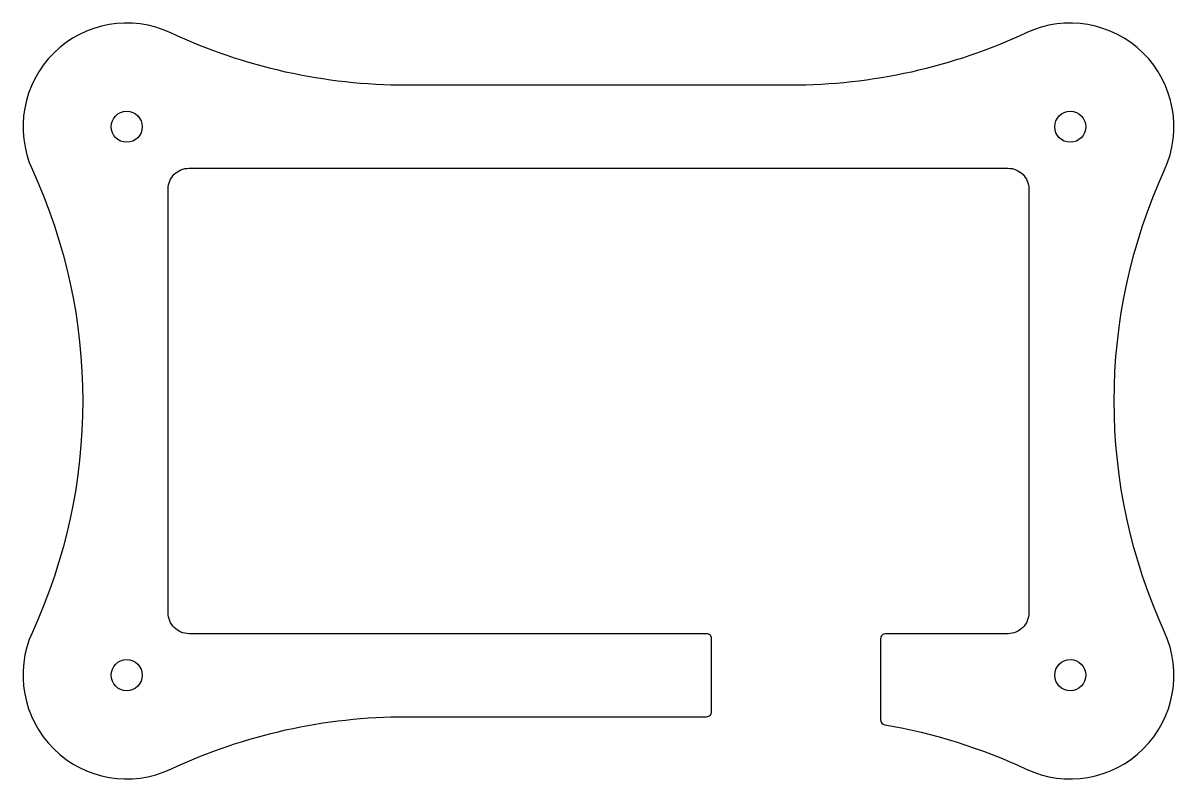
# Model space of a CAD drawing. Header units: millimetres. Extents: x -82 to 29, y -5 to 67.
import ezdxf

# ---------------------------------------------------------------- set-up
doc = ezdxf.new("R2010")
doc.units = ezdxf.units.MM
doc.layers.get('0').update_dxf_attribs({"linetype": 'CONTINUOUS'})

msp = doc.modelspace()

# ---------------------------------------------------------------- linework, layer by layer
msp.add_lwpolyline([(1, 0.24, 0.365142), (1.42, -0.25, -0.067054), (15.04, -4.53, 0.698292), (28.38, 8.69, -0.218012), (28.38, 53.23, 0.698292), (15.04, 66.44, -0.109993), (-7.66, 61.39), (-44.73, 61.39, -0.109993), (-67.43, 66.44, 0.698292), (-80.77, 53.23, -0.218012), (-80.77, 8.69, 0.698292), (-67.43, -4.53, -0.109993), (-44.73, 0.53), (-15.79, 0.53, 0.414214), (-15.29, 1.03), (-15.29, 8.03, 0.414214), (-15.79, 8.53), (-65.68, 8.53, -0.414214), (-67.68, 10.53), (-67.68, 51.39, -0.414214), (-65.68, 53.39), (13.29, 53.39, -0.414214), (15.29, 51.39), (15.29, 10.53, -0.414214), (13.29, 8.53), (1.5, 8.53, 0.414214), (1, 8.03)], format="xyb", close=True)
for centre in [(-71.68, 57.39), (19.29, 57.39), (-71.68, 4.53), (19.29, 4.53)]:
    msp.add_circle(centre, 1.5)

doc.saveas('drawing.dxf')
